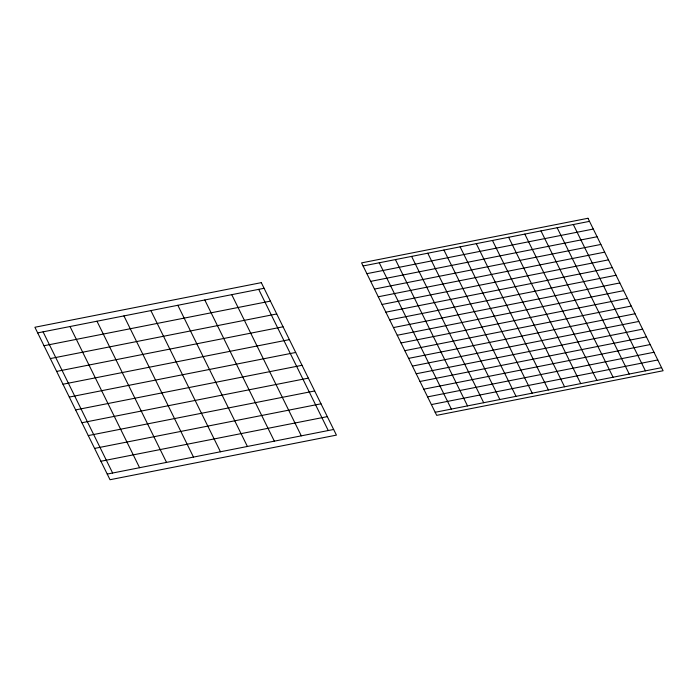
<?xml version="1.0" encoding="UTF-8"?>
<svg xmlns="http://www.w3.org/2000/svg" width="698" height="698" viewBox="0 0 698 698"><rect width="100%" height="100%" fill="white"/><g stroke="black" fill="none" stroke-linecap="round" stroke-linejoin="round"><path stroke-width="1.05" d="M363.091 265.964L589.496 221.353M37.683 332.902L264.088 288.291M366.886 273.668L593.291 229.049M44.009 345.737L270.414 301.126M370.682 281.364L597.087 236.753M374.468 289.068L600.882 244.448M50.326 358.571L276.74 313.96M378.264 296.772L604.669 252.153M382.059 304.468L608.464 259.857M56.651 371.406L283.056 326.795M385.854 312.172L612.259 267.552M62.977 384.24L289.382 339.629M389.65 319.867L616.055 275.256M393.445 327.571L619.85 282.952M69.303 397.075L295.708 352.464M397.232 335.267L623.646 290.656M401.027 342.971L627.432 298.36M75.62 409.909L302.025 365.298M404.823 350.675L631.228 306.056M81.945 422.744L308.35 378.133M408.618 358.371L635.023 313.76M412.413 366.075L638.818 321.455M88.271 435.578L314.676 390.967M416.209 373.77L642.614 329.159M420.004 381.474L646.409 336.855M94.596 448.413L321.001 403.802M423.791 389.179L650.204 344.559M100.913 461.247L327.318 416.636M427.586 396.874L653.991 352.263M431.381 404.578L657.786 359.959M107.239 474.082L333.644 429.471M435.177 412.274L661.582 367.663M573.328 224.538L645.414 370.847M557.152 227.723L629.238 374.032M540.976 230.907L613.071 377.225M524.809 234.1L596.895 380.41M508.633 237.285L580.727 383.595M492.465 240.47L564.551 386.779M476.289 243.654L548.375 389.973M460.122 246.848L532.208 393.157M443.945 250.032L516.031 396.342M427.778 253.217L499.864 399.526M411.602 256.402L483.688 402.72M395.434 259.595L467.52 405.904M379.258 262.78L451.344 409.089M258.696 289.356L328.252 430.526M231.745 294.661L301.3 435.84M204.793 299.974L274.349 441.153M177.842 305.288L247.397 446.467M150.881 310.601L220.446 451.772M123.93 315.906L193.486 457.085M96.978 321.22L166.534 462.399M70.027 326.533L139.583 467.712M43.075 331.847L112.631 473.017M261.305 282.646L34.9 327.257L110.022 479.727L336.427 435.116L261.305 282.646M587.978 218.273L361.573 262.884L436.695 415.354L663.1 370.743L587.978 218.273"/></g></svg>
